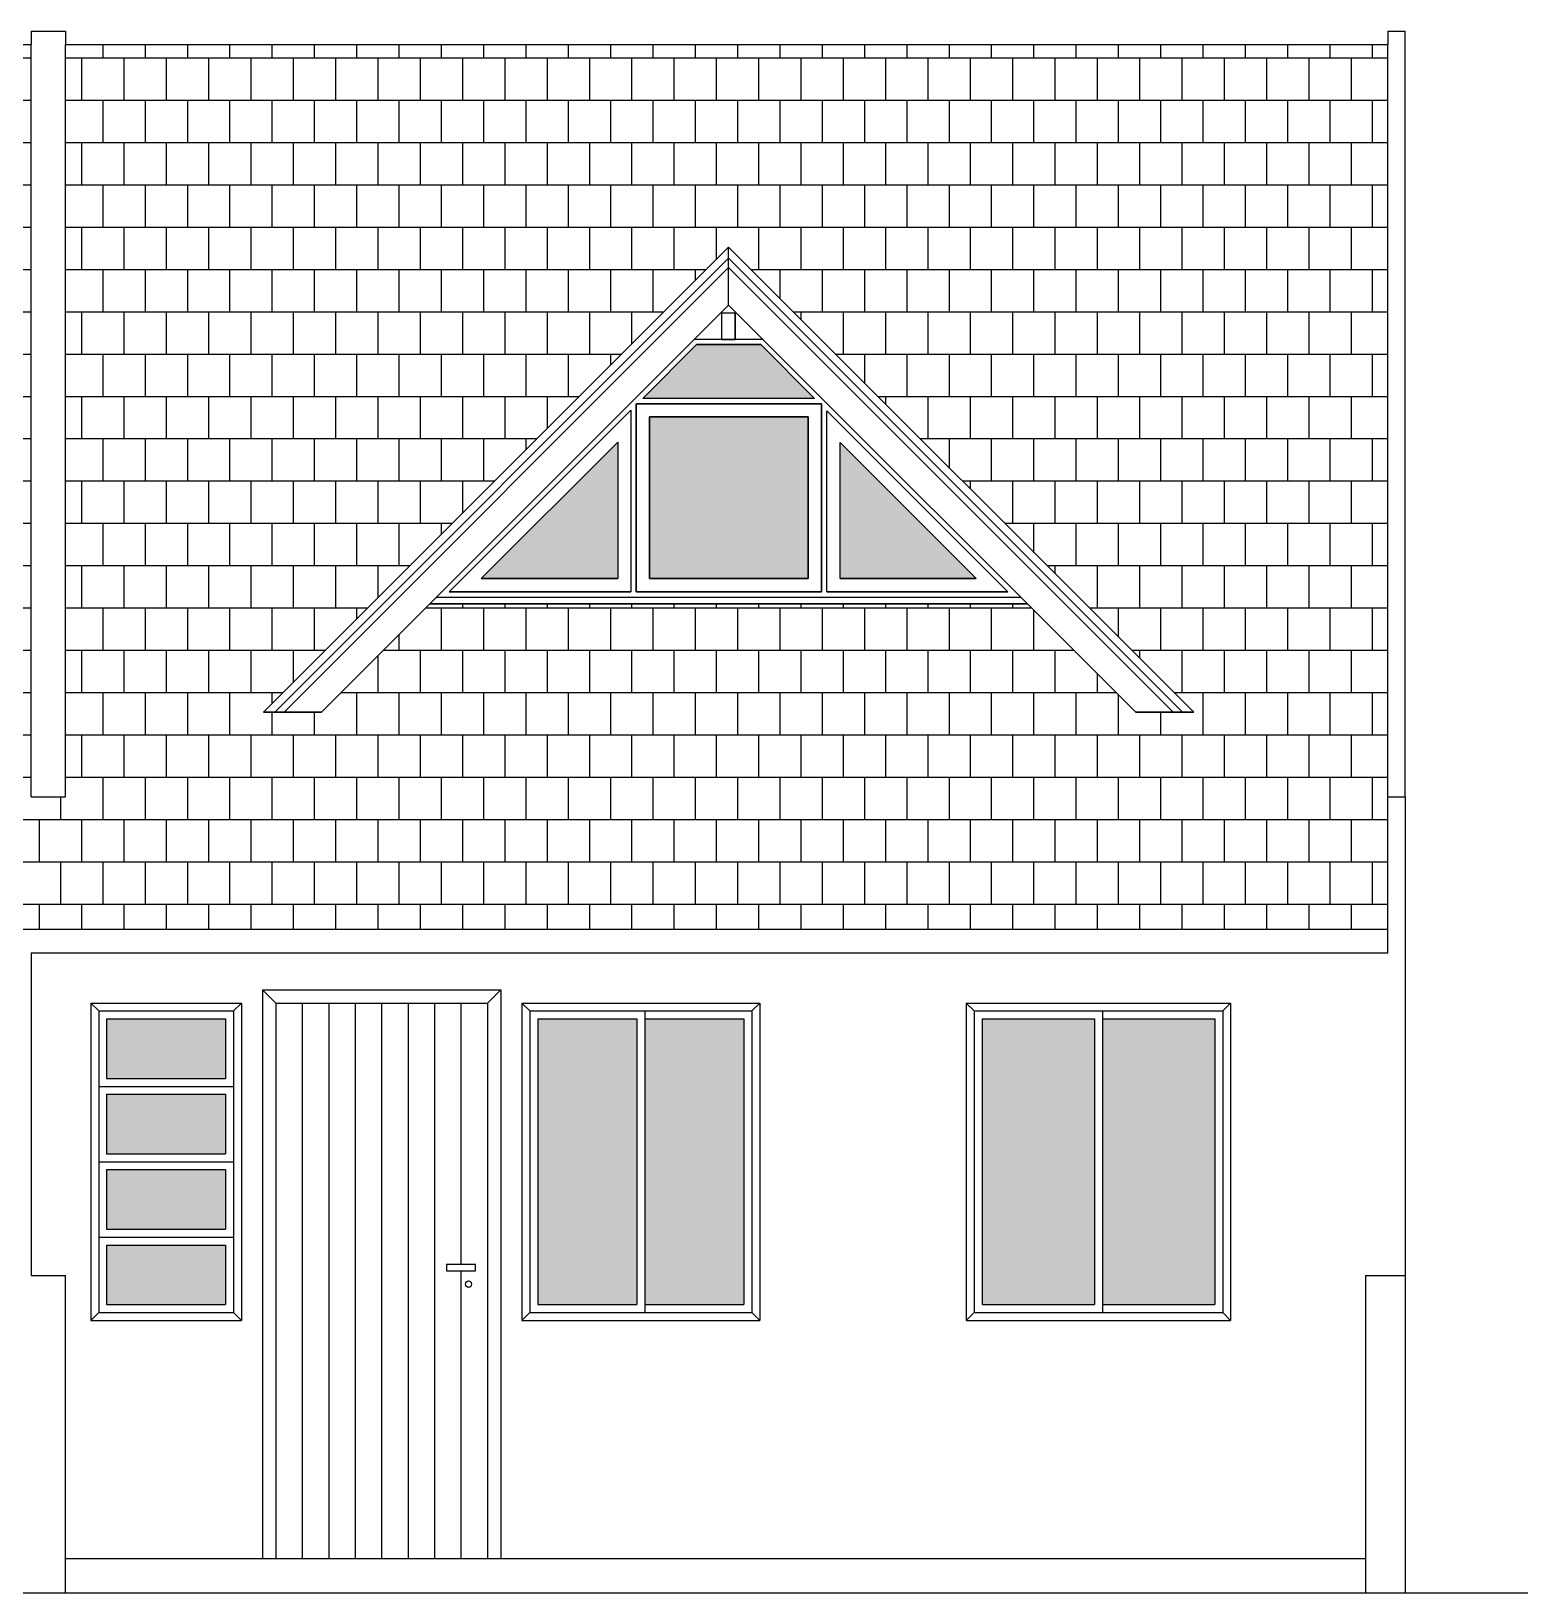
# Model space of a CAD drawing. Extents: x -79 to 141, y 7 to 81.
# Drawn here: x -2.43 to 3.23, y 42.22 to 48.12 of the extents above; entities that cross this region are included whole.
import ezdxf

# ---------------------------------------------------------------- set-up
doc = ezdxf.new("R2010")
doc.units = 0
doc.header["$LTSCALE"] = 10
doc.header["$MEASUREMENT"] = 0
doc.layers.get('0').update_dxf_attribs({"linetype": 'CONTINUOUS'})
for name, color, linetype in [('CONCRETO', 5, 'CONTINUOUS'), ('COTAS', 244, 'CONTINUOUS'), ('JANELA', 5, 'CONTINUOUS'), ('MADEIRAMENTODETELHADO', 244, 'CONTINUOUS'), ('PAREDE', 7, 'CONTINUOUS'), ('PAREDECORTE', 3, 'CONTINUOUS'), ('PAREDES', 7, 'CONTINUOUS'), ('TELHADO', 30, 'CONTINUOUS'), ('TERRENOEMCORTE', 244, 'CONTINUOUS')]:
    doc.layers.add(name, color=color, linetype=linetype)

# ---------------------------------------------------------------- blocks, each defined once
blk = doc.blocks.new('*X105')
at = {"color": 0, "linetype": 'Continuous', "ltscale": 0.05}
for p, q in [((-19.68, 47.68), (-19.68, 47.7307)), ((-19.52, 47.68), (-19.52, 47.7307)), ((-19.36, 47.68), (-19.36, 47.7307)), ((-19.2, 47.68), (-19.2, 47.7307)), ((-19.04, 47.68), (-19.04, 47.7307)), ((-18.88, 47.68), (-18.88, 47.7307)), ((-18.72, 47.68), (-18.72, 47.7307)), ((-18.56, 47.68), (-18.56, 47.7307)), ((-18.4, 47.68), (-18.4, 47.7307)), ((-18.24, 47.68), (-18.24, 47.7307)), ((-18.08, 47.68), (-18.08, 47.7307)), ((-17.92, 47.68), (-17.92, 47.7307)), ((-17.76, 47.68), (-17.76, 47.7307)), ((-17.6, 47.68), (-17.6, 47.7307)), ((-17.44, 47.68), (-17.44, 47.7307)), ((-17.28, 47.68), (-17.28, 47.7307)), ((-17.12, 47.68), (-17.12, 47.7307)), ((-16.96, 47.68), (-16.96, 47.7307)), ((-19.8235, 47.68), (-16.9015, 47.68)), ((-19.76, 47.52), (-19.76, 47.68)), ((-19.6, 47.52), (-19.6, 47.68)), ((-19.44, 47.52), (-19.44, 47.68)), ((-19.28, 47.52), (-19.28, 47.68)), ((-19.12, 47.52), (-19.12, 47.68)), ((-18.96, 47.52), (-18.96, 47.68)), ((-18.8, 47.52), (-18.8, 47.68)), ((-18.64, 47.52), (-18.64, 47.68)), ((-18.48, 47.52), (-18.48, 47.68)), ((-18.32, 47.52), (-18.32, 47.68)), ((-18.16, 47.52), (-18.16, 47.68)), ((-18, 47.52), (-18, 47.68)), ((-17.84, 47.52), (-17.84, 47.68)), ((-17.68, 47.52), (-17.68, 47.68)), ((-17.52, 47.52), (-17.52, 47.68)), ((-17.36, 47.52), (-17.36, 47.68)), ((-17.2, 47.52), (-17.2, 47.68)), ((-17.04, 47.52), (-17.04, 47.68)), ((-19.8145, 47.52), (-16.9015, 47.52)), ((-19.68, 47.36), (-19.68, 47.52)), ((-19.52, 47.36), (-19.52, 47.52)), ((-19.36, 47.36), (-19.36, 47.52)), ((-19.2, 47.36), (-19.2, 47.52)), ((-19.04, 47.36), (-19.04, 47.52)), ((-18.88, 47.36), (-18.88, 47.52)), ((-18.72, 47.36), (-18.72, 47.52)), ((-18.56, 47.36), (-18.56, 47.52)), ((-18.4, 47.36), (-18.4, 47.52)), ((-18.24, 47.36), (-18.24, 47.52)), ((-18.08, 47.36), (-18.08, 47.52)), ((-17.92, 47.36), (-17.92, 47.52)), ((-17.76, 47.36), (-17.76, 47.52)), ((-17.6, 47.36), (-17.6, 47.52)), ((-17.44, 47.36), (-17.44, 47.52)), ((-17.28, 47.36), (-17.28, 47.52)), ((-17.12, 47.36), (-17.12, 47.52)), ((-16.96, 47.36), (-16.96, 47.52)), ((-19.8056, 47.36), (-16.9015, 47.36)), ((-19.76, 47.2), (-19.76, 47.36)), ((-19.6, 47.2), (-19.6, 47.36)), ((-19.44, 47.2), (-19.44, 47.36)), ((-19.28, 47.2), (-19.28, 47.36)), ((-19.12, 47.2), (-19.12, 47.36)), ((-18.96, 47.2), (-18.96, 47.36)), ((-18.8, 47.2), (-18.8, 47.36)), ((-18.64, 47.2), (-18.64, 47.36)), ((-18.48, 47.2), (-18.48, 47.36)), ((-18.32, 47.2), (-18.32, 47.36)), ((-18.16, 47.2), (-18.16, 47.36)), ((-18, 47.2), (-18, 47.36)), ((-17.84, 47.2), (-17.84, 47.36)), ((-17.68, 47.2), (-17.68, 47.36)), ((-17.52, 47.2), (-17.52, 47.36)), ((-17.36, 47.2), (-17.36, 47.36)), ((-17.2, 47.2), (-17.2, 47.36)), ((-17.04, 47.2), (-17.04, 47.36)), ((-19.7967, 47.2), (-16.9015, 47.2)), ((-19.68, 47.04), (-19.68, 47.2)), ((-19.52, 47.04), (-19.52, 47.2)), ((-19.36, 47.04), (-19.36, 47.2)), ((-19.2, 47.04), (-19.2, 47.2)), ((-19.04, 47.04), (-19.04, 47.2)), ((-18.88, 47.04), (-18.88, 47.2)), ((-18.72, 47.04), (-18.72, 47.2)), ((-18.56, 47.04), (-18.56, 47.2)), ((-18.4, 47.04), (-18.4, 47.2)), ((-18.24, 47.04), (-18.24, 47.2)), ((-18.08, 47.04), (-18.08, 47.2)), ((-17.92, 47.04), (-17.92, 47.2)), ((-17.76, 47.04), (-17.76, 47.2)), ((-17.6, 47.04), (-17.6, 47.2)), ((-17.44, 47.04), (-17.44, 47.2)), ((-17.28, 47.04), (-17.28, 47.2)), ((-17.12, 47.04), (-17.12, 47.2)), ((-16.96, 47.04), (-16.96, 47.2)), ((-19.7878, 47.04), (-16.9015, 47.04)), ((-19.76, 46.88), (-19.76, 47.04)), ((-19.6, 46.88), (-19.6, 47.04)), ((-19.44, 46.919), (-19.44, 47.04)), ((-19.28, 46.88), (-19.28, 47.04)), ((-19.12, 46.88), (-19.12, 47.04)), ((-18.96, 46.88), (-18.96, 47.04)), ((-18.8, 46.88), (-18.8, 47.04)), ((-18.64, 46.88), (-18.64, 47.04)), ((-18.48, 46.88), (-18.48, 47.04)), ((-18.32, 46.88), (-18.32, 47.04)), ((-18.16, 46.88), (-18.16, 47.04)), ((-18, 46.88), (-18, 47.04)), ((-17.84, 46.88), (-17.84, 47.04)), ((-17.68, 46.88), (-17.68, 47.04)), ((-17.52, 46.88), (-17.52, 47.04)), ((-17.36, 46.88), (-17.36, 47.04)), ((-17.2, 46.88), (-17.2, 47.04)), ((-17.04, 46.88), (-17.04, 47.04)), ((-19.7789, 46.88), (-19.479, 46.88)), ((-19.68, 46.72), (-19.68, 46.88)), ((-19.52, 46.839), (-19.52, 46.88)), ((-19.3102, 46.88), (-16.9015, 46.88)), ((-19.2, 46.7698), (-19.2, 46.88)), ((-19.04, 46.72), (-19.04, 46.88)), ((-18.88, 46.72), (-18.88, 46.88)), ((-18.72, 46.72), (-18.72, 46.88)), ((-18.56, 46.72), (-18.56, 46.88)), ((-18.4, 46.72), (-18.4, 46.88)), ((-18.24, 46.72), (-18.24, 46.88)), ((-18.08, 46.72), (-18.08, 46.88)), ((-17.92, 46.72), (-17.92, 46.88)), ((-17.76, 46.72), (-17.76, 46.88)), ((-17.6, 46.72), (-17.6, 46.88)), ((-17.44, 46.72), (-17.44, 46.88)), ((-17.28, 46.72), (-17.28, 46.88)), ((-17.12, 46.72), (-17.12, 46.88)), ((-16.96, 46.72), (-16.96, 46.88)), ((-19.77, 46.72), (-19.639, 46.72)), ((-19.76, 46.599), (-19.76, 46.72)), ((-19.1502, 46.72), (-16.9015, 46.72)), ((-19.12, 46.6898), (-19.12, 46.72)), ((-18.96, 46.56), (-18.96, 46.72)), ((-18.8, 46.56), (-18.8, 46.72)), ((-18.64, 46.56), (-18.64, 46.72)), ((-18.48, 46.56), (-18.48, 46.72)), ((-18.32, 46.56), (-18.32, 46.72)), ((-18.16, 46.56), (-18.16, 46.72)), ((-18, 46.56), (-18, 46.72)), ((-17.84, 46.56), (-17.84, 46.72)), ((-17.68, 46.56), (-17.68, 46.72)), ((-17.52, 46.56), (-17.52, 46.72)), ((-17.36, 46.56), (-17.36, 46.72)), ((-17.2, 46.56), (-17.2, 46.72)), ((-17.04, 46.56), (-17.04, 46.72)), ((-18.9902, 46.56), (-16.9015, 46.56)), ((-18.88, 46.4498), (-18.88, 46.56)), ((-18.72, 46.4), (-18.72, 46.56)), ((-18.56, 46.4), (-18.56, 46.56)), ((-18.4, 46.4), (-18.4, 46.56)), ((-18.24, 46.4), (-18.24, 46.56)), ((-18.08, 46.4), (-18.08, 46.56)), ((-17.92, 46.4), (-17.92, 46.56)), ((-17.76, 46.4), (-17.76, 46.56)), ((-17.6, 46.4), (-17.6, 46.56)), ((-17.44, 46.4), (-17.44, 46.56)), ((-17.28, 46.4), (-17.28, 46.56)), ((-17.12, 46.4), (-17.12, 46.56)), ((-16.96, 46.4), (-16.96, 46.56)), ((-18.8302, 46.4), (-16.9015, 46.4)), ((-18.8, 46.3698), (-18.8, 46.4)), ((-18.64, 46.24), (-18.64, 46.4)), ((-18.48, 46.24), (-18.48, 46.4)), ((-18.32, 46.24), (-18.32, 46.4)), ((-18.16, 46.24), (-18.16, 46.4)), ((-18, 46.24), (-18, 46.4)), ((-17.84, 46.24), (-17.84, 46.4)), ((-17.68, 46.24), (-17.68, 46.4)), ((-17.52, 46.24), (-17.52, 46.4)), ((-17.36, 46.24), (-17.36, 46.4)), ((-17.2, 46.24), (-17.2, 46.4)), ((-17.04, 46.24), (-17.04, 46.4)), ((-18.6702, 46.24), (-16.9015, 46.24)), ((-18.56, 46.1298), (-18.56, 46.24)), ((-18.4, 46.08), (-18.4, 46.24)), ((-18.24, 46.08), (-18.24, 46.24)), ((-18.08, 46.08), (-18.08, 46.24)), ((-17.92, 46.08), (-17.92, 46.24)), ((-17.76, 46.08), (-17.76, 46.24)), ((-17.6, 46.08), (-17.6, 46.24)), ((-17.44, 46.08), (-17.44, 46.24)), ((-17.28, 46.08), (-17.28, 46.24)), ((-17.12, 46.08), (-17.12, 46.24)), ((-16.96, 46.08), (-16.96, 46.24)), ((-18.5102, 46.08), (-16.9015, 46.08)), ((-18.48, 46.0498), (-18.48, 46.08)), ((-18.32, 45.92), (-18.32, 46.08)), ((-18.16, 45.92), (-18.16, 46.08)), ((-18, 45.92), (-18, 46.08)), ((-17.84, 45.92), (-17.84, 46.08)), ((-17.68, 45.92), (-17.68, 46.08)), ((-17.52, 45.92), (-17.52, 46.08)), ((-17.36, 45.92), (-17.36, 46.08)), ((-17.2, 45.92), (-17.2, 46.08)), ((-17.04, 45.92), (-17.04, 46.08)), ((-18.3502, 45.92), (-16.9015, 45.92)), ((-18.24, 45.8098), (-18.24, 45.92)), ((-18.08, 45.76), (-18.08, 45.92)), ((-17.92, 45.76), (-17.92, 45.92)), ((-17.76, 45.76), (-17.76, 45.92)), ((-17.6, 45.76), (-17.6, 45.92)), ((-17.44, 45.76), (-17.44, 45.92)), ((-17.28, 45.76), (-17.28, 45.92)), ((-17.12, 45.76), (-17.12, 45.92)), ((-16.96, 45.76), (-16.96, 45.92)), ((-18.1902, 45.76), (-16.9015, 45.76)), ((-18.16, 45.7298), (-18.16, 45.76)), ((-18, 45.6), (-18, 45.76)), ((-17.84, 45.6), (-17.84, 45.76)), ((-17.68, 45.6), (-17.68, 45.76)), ((-17.52, 45.6), (-17.52, 45.76)), ((-17.36, 45.6), (-17.36, 45.76)), ((-17.2, 45.6), (-17.2, 45.76)), ((-17.04, 45.6), (-17.04, 45.76)), ((-19.7077, 45.6), (-18.2494, 45.6)), ((-19.68, 45.44), (-19.68, 45.6)), ((-19.6, 45.6), (-19.6, 45.6157)), ((-19.52, 45.44), (-19.52, 45.6)), ((-19.44, 45.6), (-19.44, 45.6157)), ((-19.36, 45.44), (-19.36, 45.6)), ((-19.28, 45.6), (-19.28, 45.6157)), ((-19.2, 45.44), (-19.2, 45.6)), ((-19.12, 45.6), (-19.12, 45.6157)), ((-19.04, 45.44), (-19.04, 45.6)), ((-18.96, 45.6), (-18.96, 45.6157)), ((-18.88, 45.44), (-18.88, 45.6)), ((-18.8, 45.6), (-18.8, 45.6157)), ((-18.72, 45.44), (-18.72, 45.6)), ((-18.64, 45.6), (-18.64, 45.6157)), ((-18.56, 45.44), (-18.56, 45.6)), ((-18.48, 45.6), (-18.48, 45.6157)), ((-18.4, 45.44), (-18.4, 45.6)), ((-18.32, 45.6), (-18.32, 45.6157)), ((-18.24, 45.44), (-18.24, 45.5906)), ((-18.0302, 45.6), (-16.9015, 45.6)), ((-17.92, 45.4898), (-17.92, 45.6)), ((-17.76, 45.44), (-17.76, 45.6)), ((-17.6, 45.44), (-17.6, 45.6)), ((-17.44, 45.44), (-17.44, 45.6)), ((-17.28, 45.44), (-17.28, 45.6)), ((-17.12, 45.44), (-17.12, 45.6)), ((-16.96, 45.44), (-16.96, 45.6)), ((-19.6988, 45.44), (-18.0894, 45.44)), ((-19.6, 45.28), (-19.6, 45.44)), ((-19.44, 45.28), (-19.44, 45.44)), ((-19.28, 45.28), (-19.28, 45.44)), ((-19.12, 45.28), (-19.12, 45.44)), ((-18.96, 45.28), (-18.96, 45.44)), ((-18.8, 45.28), (-18.8, 45.44)), ((-18.64, 45.28), (-18.64, 45.44)), ((-18.48, 45.28), (-18.48, 45.44)), ((-18.32, 45.28), (-18.32, 45.44)), ((-18.16, 45.28), (-18.16, 45.44)), ((-17.8702, 45.44), (-16.9015, 45.44)), ((-17.84, 45.4098), (-17.84, 45.44)), ((-17.68, 45.28), (-17.68, 45.44)), ((-17.52, 45.28), (-17.52, 45.44)), ((-17.36, 45.28), (-17.36, 45.44)), ((-17.2, 45.28), (-17.2, 45.44)), ((-17.04, 45.28), (-17.04, 45.44)), ((-18, 45.28), (-18, 45.3506)), ((-19.6899, 45.28), (-17.9294, 45.28)), ((-19.68, 45.12), (-19.68, 45.28)), ((-19.52, 45.12), (-19.52, 45.28)), ((-19.36, 45.12), (-19.36, 45.28)), ((-19.2, 45.12), (-19.2, 45.28)), ((-19.04, 45.12), (-19.04, 45.28)), ((-18.88, 45.12), (-18.88, 45.28)), ((-18.72, 45.12), (-18.72, 45.28)), ((-18.56, 45.12), (-18.56, 45.28)), ((-18.4, 45.12), (-18.4, 45.28)), ((-18.24, 45.12), (-18.24, 45.28)), ((-18.08, 45.12), (-18.08, 45.28)), ((-17.92, 45.12), (-17.92, 45.2706)), ((-17.7102, 45.28), (-16.9015, 45.28)), ((-17.6, 45.12), (-17.6, 45.28)), ((-17.44, 45.12), (-17.44, 45.28)), ((-17.28, 45.12), (-17.28, 45.28)), ((-17.12, 45.12), (-17.12, 45.28)), ((-16.96, 45.12), (-16.96, 45.28)), ((-17.76, 45.12), (-17.76, 45.2057)), ((-19.681, 45.12), (-16.9015, 45.12)), ((-19.6, 44.96), (-19.6, 45.12)), ((-19.44, 44.96), (-19.44, 45.12)), ((-19.28, 44.96), (-19.28, 45.12)), ((-19.12, 44.96), (-19.12, 45.12)), ((-18.96, 44.96), (-18.96, 45.12)), ((-18.8, 44.96), (-18.8, 45.12)), ((-18.64, 44.96), (-18.64, 45.12)), ((-18.48, 44.96), (-18.48, 45.12)), ((-18.32, 44.96), (-18.32, 45.12)), ((-18.16, 44.96), (-18.16, 45.12)), ((-18, 44.96), (-18, 45.12)), ((-17.84, 44.96), (-17.84, 45.12)), ((-17.68, 44.96), (-17.68, 45.12)), ((-17.52, 44.96), (-17.52, 45.12)), ((-17.36, 44.96), (-17.36, 45.12)), ((-17.2, 44.96), (-17.2, 45.12)), ((-17.04, 44.96), (-17.04, 45.12)), ((-19.6721, 44.96), (-16.9015, 44.96)), ((-19.52, 44.8), (-19.52, 44.96)), ((-19.36, 44.8), (-19.36, 44.96)), ((-19.2, 44.8), (-19.2, 44.96)), ((-19.04, 44.8), (-19.04, 44.96)), ((-18.88, 44.8), (-18.88, 44.96)), ((-18.72, 44.8), (-18.72, 44.96)), ((-18.56, 44.8), (-18.56, 44.96)), ((-18.4, 44.8), (-18.4, 44.96)), ((-18.24, 44.8), (-18.24, 44.96)), ((-18.08, 44.8), (-18.08, 44.96)), ((-17.92, 44.8), (-17.92, 44.96)), ((-17.76, 44.8), (-17.76, 44.96)), ((-17.6, 44.8), (-17.6, 44.96)), ((-17.44, 44.8), (-17.44, 44.96)), ((-17.28, 44.8), (-17.28, 44.96)), ((-17.12, 44.8), (-17.12, 44.96)), ((-16.96, 44.8), (-16.96, 44.96)), ((-19.6632, 44.8), (-16.9015, 44.8)), ((-19.6, 44.64), (-19.6, 44.8)), ((-19.44, 44.64), (-19.44, 44.8)), ((-19.28, 44.64), (-19.28, 44.8)), ((-19.12, 44.64), (-19.12, 44.8)), ((-18.96, 44.64), (-18.96, 44.8)), ((-18.8, 44.64), (-18.8, 44.8)), ((-18.64, 44.64), (-18.64, 44.8)), ((-18.48, 44.64), (-18.48, 44.8)), ((-18.32, 44.64), (-18.32, 44.8)), ((-18.16, 44.64), (-18.16, 44.8)), ((-18, 44.64), (-18, 44.8)), ((-17.84, 44.64), (-17.84, 44.8)), ((-17.68, 44.64), (-17.68, 44.8)), ((-17.52, 44.64), (-17.52, 44.8)), ((-17.36, 44.64), (-17.36, 44.8)), ((-17.2, 44.64), (-17.2, 44.8)), ((-17.04, 44.64), (-17.04, 44.8)), ((-19.6543, 44.64), (-16.9015, 44.64)), ((-19.52, 44.48), (-19.52, 44.64)), ((-19.36, 44.48), (-19.36, 44.64)), ((-19.2, 44.48), (-19.2, 44.64)), ((-19.04, 44.48), (-19.04, 44.64)), ((-18.88, 44.48), (-18.88, 44.64)), ((-18.72, 44.48), (-18.72, 44.64)), ((-18.56, 44.48), (-18.56, 44.64)), ((-18.4, 44.48), (-18.4, 44.64)), ((-18.24, 44.48), (-18.24, 44.64)), ((-18.08, 44.48), (-18.08, 44.64)), ((-17.92, 44.48), (-17.92, 44.64)), ((-17.76, 44.48), (-17.76, 44.64)), ((-17.6, 44.48), (-17.6, 44.64)), ((-17.44, 44.48), (-17.44, 44.64)), ((-17.28, 44.48), (-17.28, 44.64)), ((-17.12, 44.48), (-17.12, 44.64)), ((-16.96, 44.48), (-16.96, 44.64)), ((-19.6454, 44.48), (-16.9015, 44.48)), ((-19.6, 44.3857), (-19.6, 44.48)), ((-19.44, 44.3857), (-19.44, 44.48)), ((-19.28, 44.3857), (-19.28, 44.48)), ((-19.12, 44.3857), (-19.12, 44.48)), ((-18.96, 44.3857), (-18.96, 44.48)), ((-18.8, 44.3857), (-18.8, 44.48)), ((-18.64, 44.3857), (-18.64, 44.48)), ((-18.48, 44.3857), (-18.48, 44.48)), ((-18.32, 44.3857), (-18.32, 44.48)), ((-18.16, 44.3857), (-18.16, 44.48)), ((-18, 44.3857), (-18, 44.48)), ((-17.84, 44.3857), (-17.84, 44.48)), ((-17.68, 44.3857), (-17.68, 44.48)), ((-17.52, 44.3857), (-17.52, 44.48)), ((-17.36, 44.3857), (-17.36, 44.48)), ((-17.2, 44.3857), (-17.2, 44.48)), ((-17.04, 44.3857), (-17.04, 44.48))]:
    blk.add_line(p, q, dxfattribs=at)
blk = doc.blocks.new('*X106')
at = {"color": 0, "linetype": 'Continuous', "ltscale": 0.05}
for p, q in [((-22.56, 47.68), (-22.56, 47.7307)), ((-22.4, 47.68), (-22.4, 47.7307)), ((-22.24, 47.68), (-22.24, 47.7307)), ((-22.08, 47.68), (-22.08, 47.7307)), ((-21.76, 47.68), (-21.76, 47.7307)), ((-21.6, 47.68), (-21.6, 47.7307)), ((-21.44, 47.68), (-21.44, 47.7307)), ((-21.28, 47.68), (-21.28, 47.7307)), ((-21.12, 47.68), (-21.12, 47.7307)), ((-20.96, 47.68), (-20.96, 47.7307)), ((-20.8, 47.68), (-20.8, 47.7307)), ((-20.64, 47.68), (-20.64, 47.7307)), ((-20.48, 47.68), (-20.48, 47.7307)), ((-20.32, 47.68), (-20.32, 47.7307)), ((-20.16, 47.68), (-20.16, 47.7307)), ((-20, 47.68), (-20, 47.7307)), ((-19.84, 47.68), (-19.84, 47.7307)), ((-22.5673, 47.68), (-22.0315, 47.68)), ((-22.48, 47.52), (-22.48, 47.68)), ((-22.32, 47.52), (-22.32, 47.68)), ((-22.16, 47.52), (-22.16, 47.68)), ((-21.9015, 47.68), (-19.8235, 47.68)), ((-21.84, 47.52), (-21.84, 47.68)), ((-21.68, 47.52), (-21.68, 47.68)), ((-21.52, 47.52), (-21.52, 47.68)), ((-21.36, 47.52), (-21.36, 47.68)), ((-21.2, 47.52), (-21.2, 47.68)), ((-21.04, 47.52), (-21.04, 47.68)), ((-20.88, 47.52), (-20.88, 47.68)), ((-20.72, 47.52), (-20.72, 47.68)), ((-20.56, 47.52), (-20.56, 47.68)), ((-20.4, 47.52), (-20.4, 47.68)), ((-20.24, 47.52), (-20.24, 47.68)), ((-20.08, 47.52), (-20.08, 47.68)), ((-19.92, 47.52), (-19.92, 47.68)), ((-22.5525, 47.52), (-22.0315, 47.52)), ((-22.4, 47.36), (-22.4, 47.52)), ((-22.24, 47.36), (-22.24, 47.52)), ((-22.08, 47.36), (-22.08, 47.52)), ((-21.9015, 47.52), (-19.8145, 47.52)), ((-21.76, 47.36), (-21.76, 47.52)), ((-21.6, 47.36), (-21.6, 47.52)), ((-21.44, 47.36), (-21.44, 47.52)), ((-21.28, 47.36), (-21.28, 47.52)), ((-21.12, 47.36), (-21.12, 47.52)), ((-20.96, 47.36), (-20.96, 47.52)), ((-20.8, 47.36), (-20.8, 47.52)), ((-20.64, 47.36), (-20.64, 47.52)), ((-20.48, 47.36), (-20.48, 47.52)), ((-20.32, 47.36), (-20.32, 47.52)), ((-20.16, 47.36), (-20.16, 47.52)), ((-20, 47.36), (-20, 47.52)), ((-19.84, 47.36), (-19.84, 47.52)), ((-22.5378, 47.36), (-22.0315, 47.36)), ((-22.48, 47.2), (-22.48, 47.36)), ((-22.32, 47.2), (-22.32, 47.36)), ((-22.16, 47.2), (-22.16, 47.36)), ((-21.9015, 47.36), (-19.8056, 47.36)), ((-21.84, 47.2), (-21.84, 47.36)), ((-21.68, 47.2), (-21.68, 47.36)), ((-21.52, 47.2), (-21.52, 47.36)), ((-21.36, 47.2), (-21.36, 47.36)), ((-21.2, 47.2), (-21.2, 47.36)), ((-21.04, 47.2), (-21.04, 47.36)), ((-20.88, 47.2), (-20.88, 47.36)), ((-20.72, 47.2), (-20.72, 47.36)), ((-20.56, 47.2), (-20.56, 47.36)), ((-20.4, 47.2), (-20.4, 47.36)), ((-20.24, 47.2), (-20.24, 47.36)), ((-20.08, 47.2), (-20.08, 47.36)), ((-19.92, 47.2), (-19.92, 47.36)), ((-22.523, 47.2), (-22.0315, 47.2)), ((-22.4, 47.04), (-22.4, 47.2)), ((-22.24, 47.04), (-22.24, 47.2)), ((-22.08, 47.04), (-22.08, 47.2)), ((-21.9015, 47.2), (-19.7967, 47.2)), ((-21.76, 47.04), (-21.76, 47.2)), ((-21.6, 47.04), (-21.6, 47.2)), ((-21.44, 47.04), (-21.44, 47.2)), ((-21.28, 47.04), (-21.28, 47.2)), ((-21.12, 47.04), (-21.12, 47.2)), ((-20.96, 47.04), (-20.96, 47.2)), ((-20.8, 47.04), (-20.8, 47.2)), ((-20.64, 47.04), (-20.64, 47.2)), ((-20.48, 47.04), (-20.48, 47.2)), ((-20.32, 47.04), (-20.32, 47.2)), ((-20.16, 47.04), (-20.16, 47.2)), ((-20, 47.04), (-20, 47.2)), ((-19.84, 47.04), (-19.84, 47.2)), ((-22.5082, 47.04), (-22.0315, 47.04)), ((-22.48, 46.88), (-22.48, 47.04)), ((-22.32, 46.88), (-22.32, 47.04)), ((-22.16, 46.88), (-22.16, 47.04)), ((-21.9015, 47.04), (-19.7878, 47.04)), ((-21.84, 46.88), (-21.84, 47.04)), ((-21.68, 46.88), (-21.68, 47.04)), ((-21.52, 46.88), (-21.52, 47.04)), ((-21.36, 46.88), (-21.36, 47.04)), ((-21.2, 46.88), (-21.2, 47.04)), ((-21.04, 46.88), (-21.04, 47.04)), ((-20.88, 46.88), (-20.88, 47.04)), ((-20.72, 46.88), (-20.72, 47.04)), ((-20.56, 46.88), (-20.56, 47.04)), ((-20.4, 46.88), (-20.4, 47.04)), ((-20.24, 46.88), (-20.24, 47.04)), ((-20.08, 46.88), (-20.08, 47.04)), ((-19.92, 46.88), (-19.92, 47.04)), ((-22.4934, 46.88), (-22.0315, 46.88)), ((-22.4, 46.72), (-22.4, 46.88)), ((-22.24, 46.72), (-22.24, 46.88)), ((-22.08, 46.72), (-22.08, 46.88)), ((-21.9015, 46.88), (-19.7789, 46.88)), ((-21.76, 46.72), (-21.76, 46.88)), ((-21.6, 46.72), (-21.6, 46.88)), ((-21.44, 46.72), (-21.44, 46.88)), ((-21.28, 46.72), (-21.28, 46.88)), ((-21.12, 46.72), (-21.12, 46.88)), ((-20.96, 46.72), (-20.96, 46.88)), ((-20.8, 46.72), (-20.8, 46.88)), ((-20.64, 46.72), (-20.64, 46.88)), ((-20.48, 46.72), (-20.48, 46.88)), ((-20.32, 46.72), (-20.32, 46.88)), ((-20.16, 46.72), (-20.16, 46.88)), ((-20, 46.72), (-20, 46.88)), ((-19.84, 46.72), (-19.84, 46.88)), ((-22.4786, 46.72), (-22.0315, 46.72)), ((-22.32, 46.56), (-22.32, 46.72)), ((-22.16, 46.56), (-22.16, 46.72)), ((-21.9015, 46.72), (-19.77, 46.72)), ((-21.84, 46.56), (-21.84, 46.72)), ((-21.68, 46.56), (-21.68, 46.72)), ((-21.52, 46.56), (-21.52, 46.72)), ((-21.36, 46.56), (-21.36, 46.72)), ((-21.2, 46.56), (-21.2, 46.72)), ((-21.04, 46.56), (-21.04, 46.72)), ((-20.88, 46.56), (-20.88, 46.72)), ((-20.72, 46.56), (-20.72, 46.72)), ((-20.56, 46.56), (-20.56, 46.72)), ((-20.4, 46.56), (-20.4, 46.72)), ((-20.24, 46.56), (-20.24, 46.72)), ((-20.08, 46.56), (-20.08, 46.72)), ((-19.92, 46.56), (-19.92, 46.72)), ((-22.4638, 46.56), (-22.0315, 46.56)), ((-22.4, 46.4), (-22.4, 46.56)), ((-22.24, 46.4), (-22.24, 46.56)), ((-22.08, 46.4), (-22.08, 46.56)), ((-21.9015, 46.56), (-19.799, 46.56)), ((-21.76, 46.4), (-21.76, 46.56)), ((-21.6, 46.4), (-21.6, 46.56)), ((-21.44, 46.4), (-21.44, 46.56)), ((-21.28, 46.4), (-21.28, 46.56)), ((-21.12, 46.4), (-21.12, 46.56)), ((-20.96, 46.4), (-20.96, 46.56)), ((-20.8, 46.4), (-20.8, 46.56)), ((-20.64, 46.4), (-20.64, 46.56)), ((-20.48, 46.4), (-20.48, 46.56)), ((-20.32, 46.4), (-20.32, 46.56)), ((-20.16, 46.4), (-20.16, 46.56)), ((-20, 46.4), (-20, 46.56)), ((-19.84, 46.519), (-19.84, 46.56)), ((-22.449, 46.4), (-22.0315, 46.4)), ((-22.32, 46.24), (-22.32, 46.4)), ((-22.16, 46.24), (-22.16, 46.4)), ((-21.9015, 46.4), (-19.959, 46.4)), ((-21.84, 46.24), (-21.84, 46.4)), ((-21.68, 46.24), (-21.68, 46.4)), ((-21.52, 46.24), (-21.52, 46.4)), ((-21.36, 46.24), (-21.36, 46.4)), ((-21.2, 46.24), (-21.2, 46.4)), ((-21.04, 46.24), (-21.04, 46.4)), ((-20.88, 46.24), (-20.88, 46.4)), ((-20.72, 46.24), (-20.72, 46.4)), ((-20.56, 46.24), (-20.56, 46.4)), ((-20.4, 46.24), (-20.4, 46.4)), ((-20.24, 46.24), (-20.24, 46.4)), ((-20.08, 46.279), (-20.08, 46.4)), ((-22.4342, 46.24), (-22.0315, 46.24)), ((-22.4, 46.08), (-22.4, 46.24)), ((-22.24, 46.08), (-22.24, 46.24)), ((-22.08, 46.08), (-22.08, 46.24)), ((-21.9015, 46.24), (-20.119, 46.24)), ((-21.76, 46.08), (-21.76, 46.24)), ((-21.6, 46.08), (-21.6, 46.24)), ((-21.44, 46.08), (-21.44, 46.24)), ((-21.28, 46.08), (-21.28, 46.24)), ((-21.12, 46.08), (-21.12, 46.24)), ((-20.96, 46.08), (-20.96, 46.24)), ((-20.8, 46.08), (-20.8, 46.24)), ((-20.64, 46.08), (-20.64, 46.24)), ((-20.48, 46.08), (-20.48, 46.24)), ((-20.32, 46.08), (-20.32, 46.24)), ((-20.16, 46.199), (-20.16, 46.24)), ((-22.4194, 46.08), (-22.0315, 46.08)), ((-22.32, 46.0689), (-22.32, 46.08)), ((-22.16, 46.0653), (-22.16, 46.08)), ((-21.9015, 46.08), (-20.279, 46.08)), ((-21.84, 46.0579), (-21.84, 46.08)), ((-21.68, 46.0542), (-21.68, 46.08)), ((-21.52, 46.0505), (-21.52, 46.08)), ((-21.36, 46.0468), (-21.36, 46.08)), ((-21.2, 46.0431), (-21.2, 46.08)), ((-21.04, 46.0394), (-21.04, 46.08)), ((-20.88, 46.0358), (-20.88, 46.08)), ((-20.72, 46.0321), (-20.72, 46.08)), ((-20.56, 46.0284), (-20.56, 46.08)), ((-20.4, 46.0247), (-20.4, 46.08))]:
    blk.add_line(p, q, dxfattribs=at)
blk = doc.blocks.new('*X107')
at = {"color": 0, "linetype": 'Continuous', "ltscale": 0.05}
for p, q in [((-22.32, 45.92), (-22.32, 46.0689)), ((-22.16, 45.92), (-22.16, 46.0653)), ((-21.84, 45.92), (-21.84, 46.0579)), ((-21.68, 45.92), (-21.68, 46.0542)), ((-21.52, 45.92), (-21.52, 46.0505)), ((-21.36, 45.92), (-21.36, 46.0468)), ((-21.2, 45.92), (-21.2, 46.0431)), ((-22.4046, 45.92), (-22.0315, 45.92)), ((-22.4, 45.8699), (-22.4, 45.92)), ((-22.24, 45.76), (-22.24, 45.92)), ((-22.08, 45.76), (-22.08, 45.92)), ((-21.9015, 45.92), (-21.1965, 45.92)), ((-21.76, 45.76), (-21.76, 45.92)), ((-21.6, 45.76), (-21.6, 45.92)), ((-21.44, 45.76), (-21.44, 45.92)), ((-21.28, 45.76), (-21.28, 45.92)), ((-22.3898, 45.76), (-22.0315, 45.76)), ((-22.32, 45.6), (-22.32, 45.76)), ((-22.16, 45.6), (-22.16, 45.76)), ((-21.9015, 45.76), (-21.2239, 45.76)), ((-21.84, 45.6), (-21.84, 45.76)), ((-21.68, 45.6), (-21.68, 45.76)), ((-21.52, 45.6), (-21.52, 45.76)), ((-21.36, 45.6), (-21.36, 45.76)), ((-22.375, 45.6), (-22.0315, 45.6)), ((-22.24, 45.44), (-22.24, 45.6)), ((-22.08, 45.44), (-22.08, 45.6)), ((-21.9015, 45.6), (-21.2514, 45.6)), ((-21.76, 45.44), (-21.76, 45.6)), ((-21.6, 45.44), (-21.6, 45.6)), ((-21.44, 45.44), (-21.44, 45.6)), ((-21.28, 45.44), (-21.28, 45.6)), ((-22.3603, 45.44), (-22.0315, 45.44)), ((-22.32, 45.28), (-22.32, 45.44)), ((-22.16, 45.28), (-22.16, 45.44)), ((-21.9015, 45.44), (-21.2788, 45.44)), ((-21.84, 45.28), (-21.84, 45.44)), ((-21.68, 45.28), (-21.68, 45.44)), ((-21.52, 45.28), (-21.52, 45.44)), ((-21.36, 45.28), (-21.36, 45.44)), ((-22.3455, 45.28), (-22.0315, 45.28)), ((-22.24, 45.12), (-22.24, 45.28)), ((-22.08, 45.12), (-22.08, 45.28)), ((-21.9015, 45.28), (-21.3063, 45.28)), ((-21.76, 45.12), (-21.76, 45.28)), ((-21.6, 45.12), (-21.6, 45.28)), ((-21.44, 45.12), (-21.44, 45.28)), ((-22.3307, 45.12), (-22.0315, 45.12)), ((-22.32, 45.0046), (-22.32, 45.12)), ((-22.16, 44.96), (-22.16, 45.12)), ((-21.9015, 45.12), (-21.3337, 45.12)), ((-21.84, 44.96), (-21.84, 45.12)), ((-21.68, 44.96), (-21.68, 45.12)), ((-21.52, 44.96), (-21.52, 45.12)), ((-21.36, 44.9668), (-21.36, 45.12)), ((-22.3159, 44.96), (-22.0315, 44.96)), ((-22.24, 44.8), (-22.24, 44.96)), ((-22.08, 44.8), (-22.08, 44.96)), ((-21.9015, 44.96), (-21.3612, 44.96)), ((-21.76, 44.8), (-21.76, 44.96)), ((-21.6, 44.8), (-21.6, 44.96)), ((-21.44, 44.8), (-21.44, 44.96)), ((-21.92, 44.8), (-21.92, 44.8857)), ((-22.3011, 44.8), (-21.3886, 44.8)), ((-22.16, 44.64), (-22.16, 44.8)), ((-22, 44.64), (-22, 44.8)), ((-21.84, 44.64), (-21.84, 44.8)), ((-21.68, 44.64), (-21.68, 44.8)), ((-21.52, 44.64), (-21.52, 44.8)), ((-22.2863, 44.64), (-21.4161, 44.64)), ((-22.24, 44.48), (-22.24, 44.64)), ((-22.08, 44.48), (-22.08, 44.64)), ((-21.92, 44.48), (-21.92, 44.64)), ((-21.76, 44.48), (-21.76, 44.64)), ((-21.6, 44.48), (-21.6, 44.64)), ((-21.44, 44.5004), (-21.44, 44.64)), ((-22.2715, 44.48), (-21.4435, 44.48)), ((-22.16, 44.3857), (-22.16, 44.48)), ((-22, 44.3857), (-22, 44.48)), ((-21.84, 44.3857), (-21.84, 44.48)), ((-21.68, 44.3857), (-21.68, 44.48)), ((-21.52, 44.3857), (-21.52, 44.48))]:
    blk.add_line(p, q, dxfattribs=at)
blk = doc.blocks.new('*X108')
at = {"color": 0, "linetype": 'Continuous', "ltscale": 0.05}
for p, q in [((-21.04, 45.92), (-21.04, 46.0394)), ((-20.88, 45.92), (-20.88, 46.0358)), ((-20.72, 45.92), (-20.72, 46.0321)), ((-20.56, 45.92), (-20.56, 46.0284)), ((-20.4, 45.959), (-20.4, 46.0247)), ((-21.1965, 45.92), (-20.439, 45.92)), ((-21.12, 45.76), (-21.12, 45.92)), ((-20.96, 45.76), (-20.96, 45.92)), ((-20.8, 45.76), (-20.8, 45.92)), ((-20.64, 45.76), (-20.64, 45.92)), ((-20.48, 45.879), (-20.48, 45.92)), ((-21.2239, 45.76), (-20.599, 45.76)), ((-21.2, 45.6), (-21.2, 45.76)), ((-21.04, 45.6), (-21.04, 45.76)), ((-20.88, 45.6), (-20.88, 45.76)), ((-20.72, 45.639), (-20.72, 45.76)), ((-21.2514, 45.6), (-20.759, 45.6)), ((-21.12, 45.44), (-21.12, 45.6)), ((-20.96, 45.44), (-20.96, 45.6)), ((-20.8, 45.559), (-20.8, 45.6)), ((-20.5398, 45.6), (-19.7077, 45.6)), ((-20.48, 45.44), (-20.48, 45.6)), ((-20.4, 45.6), (-20.4, 45.6157)), ((-20.32, 45.44), (-20.32, 45.6)), ((-20.24, 45.6), (-20.24, 45.6157)), ((-20.16, 45.44), (-20.16, 45.6)), ((-20.08, 45.6), (-20.08, 45.6157)), ((-20, 45.44), (-20, 45.6)), ((-19.92, 45.6), (-19.92, 45.6157)), ((-19.84, 45.44), (-19.84, 45.6)), ((-19.76, 45.6), (-19.76, 45.6157)), ((-20.64, 45.44), (-20.64, 45.4998)), ((-21.2788, 45.44), (-20.919, 45.44)), ((-21.2, 45.28), (-21.2, 45.44)), ((-21.04, 45.319), (-21.04, 45.44)), ((-20.72, 45.28), (-20.72, 45.4198)), ((-20.6998, 45.44), (-19.6988, 45.44)), ((-20.56, 45.28), (-20.56, 45.44)), ((-20.4, 45.28), (-20.4, 45.44)), ((-20.24, 45.28), (-20.24, 45.44)), ((-20.08, 45.28), (-20.08, 45.44)), ((-19.92, 45.28), (-19.92, 45.44)), ((-19.76, 45.28), (-19.76, 45.44)), ((-21.3063, 45.28), (-21.079, 45.28)), ((-21.28, 45.12), (-21.28, 45.28)), ((-21.12, 45.239), (-21.12, 45.28)), ((-20.8598, 45.28), (-19.6899, 45.28)), ((-20.8, 45.12), (-20.8, 45.28)), ((-20.64, 45.12), (-20.64, 45.28)), ((-20.48, 45.12), (-20.48, 45.28)), ((-20.32, 45.12), (-20.32, 45.28)), ((-20.16, 45.12), (-20.16, 45.28)), ((-20, 45.12), (-20, 45.28)), ((-19.84, 45.12), (-19.84, 45.28)), ((-21.12, 45.12), (-21.12, 45.2057)), ((-20.96, 45.12), (-20.96, 45.2057)), ((-21.3337, 45.12), (-19.681, 45.12)), ((-21.2, 44.96), (-21.2, 45.12)), ((-21.04, 44.96), (-21.04, 45.12)), ((-20.88, 44.96), (-20.88, 45.12)), ((-20.72, 44.96), (-20.72, 45.12)), ((-20.56, 44.96), (-20.56, 45.12)), ((-20.4, 44.96), (-20.4, 45.12)), ((-20.24, 44.96), (-20.24, 45.12)), ((-20.08, 44.96), (-20.08, 45.12)), ((-19.92, 44.96), (-19.92, 45.12)), ((-19.76, 44.96), (-19.76, 45.12)), ((-21.3612, 44.96), (-19.6721, 44.96)), ((-21.36, 44.96), (-21.36, 44.9668)), ((-21.28, 44.8), (-21.28, 44.96)), ((-21.12, 44.8), (-21.12, 44.96)), ((-20.96, 44.8), (-20.96, 44.96)), ((-20.8, 44.8), (-20.8, 44.96)), ((-20.64, 44.8), (-20.64, 44.96)), ((-20.48, 44.8), (-20.48, 44.96)), ((-20.32, 44.8), (-20.32, 44.96)), ((-20.16, 44.8), (-20.16, 44.96)), ((-20, 44.8), (-20, 44.96)), ((-19.84, 44.8), (-19.84, 44.96)), ((-19.68, 44.8), (-19.68, 44.96)), ((-21.3886, 44.8), (-19.6632, 44.8)), ((-21.36, 44.64), (-21.36, 44.8)), ((-21.2, 44.64), (-21.2, 44.8)), ((-21.04, 44.64), (-21.04, 44.8)), ((-20.88, 44.64), (-20.88, 44.8)), ((-20.72, 44.64), (-20.72, 44.8)), ((-20.56, 44.64), (-20.56, 44.8)), ((-20.4, 44.64), (-20.4, 44.8)), ((-20.24, 44.64), (-20.24, 44.8)), ((-20.08, 44.64), (-20.08, 44.8)), ((-19.92, 44.64), (-19.92, 44.8)), ((-19.76, 44.64), (-19.76, 44.8)), ((-21.4161, 44.64), (-19.6543, 44.64)), ((-21.28, 44.48), (-21.28, 44.64)), ((-21.12, 44.48), (-21.12, 44.64)), ((-20.96, 44.48), (-20.96, 44.64)), ((-20.8, 44.48), (-20.8, 44.64)), ((-20.64, 44.48), (-20.64, 44.64)), ((-20.48, 44.48), (-20.48, 44.64)), ((-20.32, 44.48), (-20.32, 44.64)), ((-20.16, 44.48), (-20.16, 44.64)), ((-20, 44.48), (-20, 44.64)), ((-19.84, 44.48), (-19.84, 44.64)), ((-19.68, 44.48), (-19.68, 44.64)), ((-21.4435, 44.48), (-19.6454, 44.48)), ((-21.44, 44.48), (-21.44, 44.5004)), ((-21.36, 44.3857), (-21.36, 44.48)), ((-21.2, 44.3857), (-21.2, 44.48)), ((-21.04, 44.3857), (-21.04, 44.48)), ((-20.88, 44.3857), (-20.88, 44.48)), ((-20.72, 44.3857), (-20.72, 44.48)), ((-20.56, 44.3857), (-20.56, 44.48)), ((-20.4, 44.3857), (-20.4, 44.48)), ((-20.24, 44.3857), (-20.24, 44.48)), ((-20.08, 44.3857), (-20.08, 44.48)), ((-19.92, 44.3857), (-19.92, 44.48)), ((-19.76, 44.3857), (-19.76, 44.48))]:
    blk.add_line(p, q, dxfattribs=at)

msp = doc.modelspace()

# ---------------------------------------------------------------- linework, layer by layer
at = {"layer": 'CONCRETO', "color": 244, "linetype": 'Continuous', "ltscale": 0.3}
for p, q in [((0.33332, 46.95709), (0.07377, 46.95709)), ((0.32503, 46.93709), (0.08206, 46.93709))]:
    msp.add_line(p, q, dxfattribs=at)
at = {"layer": 'CONCRETO', "color": 1, "linetype": 'Continuous', "ltscale": 0.3}
for p, q in [((-2.43334, 45.22732), (-2.30334, 45.22732)), ((-2.36834, 45.22732), (-2.30334, 45.22732)), ((2.69666, 45.22732), (2.76166, 45.22732))]:
    msp.add_line(p, q, dxfattribs=at)
at = {"layer": 'CONCRETO', "color": 5, "linetype": 'Continuous', "ltscale": 0.3}
msp.add_line((-2.30334, 42.34732), (2.61166, 42.34732), dxfattribs=at)
at = {"layer": 'COTAS', "color": 30, "linetype": 'Continuous', "ltscale": 0.3}
msp.add_line((-2.43334, 44.63732), (-2.43334, 43.41732), dxfattribs=at)
at = {"layer": 'COTAS', "color": 244, "linetype": 'Continuous', "ltscale": 0.3}
for points in [[(-1.55519, 45.54732), (0.20355, 47.30606), (1.96228, 45.54732), (1.8845, 45.54732), (1.74308, 45.54732), (1.33308, 45.95732), (-0.92599, 45.95732), (-1.33599, 45.54732), (-1.47741, 45.54732)], [(0.17855, 46.95709), (0.17855, 47.05709), (0.22855, 47.05709), (0.22855, 46.95709)], [(-0.12129, 46.73374), (0.08206, 46.93709), (0.32503, 46.93709), (0.52838, 46.73374)], [(-0.14572, 46.00232), (-0.14572, 46.71374), (0.55478, 46.71374), (0.55478, 46.00232)], [(-0.8527, 46.00232), (-0.16572, 46.68931), (-0.16572, 46.00232)], [(-0.09572, 46.05232), (-0.09572, 46.66374), (0.50478, 46.66374), (0.50478, 46.05232)], [(0.57478, 46.00232), (0.57478, 46.68734), (1.2598, 46.00232)], [(-0.73199, 46.05232), (-0.21572, 46.5686), (-0.21572, 46.05232)], [(0.62478, 46.05232), (0.62478, 46.56663), (1.13909, 46.05232)]]:
    msp.add_lwpolyline(points, close=True, dxfattribs=at)
at = {"layer": 'JANELA', "color": 244, "linetype": 'Continuous', "ltscale": 0.3}
for p, q in [((0.20355, 47.08686), (0.20355, 47.26364)), ((-1.55834, 44.49732), (-0.65834, 44.49732)), ((-1.50834, 44.44732), (-1.55834, 44.49732)), ((-1.55834, 44.49732), (-1.55834, 42.34732)), ((-0.70834, 44.44732), (-0.65834, 44.49732)), ((-0.65834, 44.49732), (-0.65834, 42.34732)), ((-2.20834, 44.44732), (-2.20834, 43.24732)), ((-2.17834, 44.41732), (-2.20834, 44.44732)), ((-2.20834, 44.44732), (-1.63834, 44.44732)), ((-2.17834, 44.41732), (-2.17834, 43.27732)), ((-2.17834, 44.41732), (-1.66834, 44.41732)), ((-1.66834, 44.41732), (-1.63834, 44.44732)), ((-1.66834, 44.41732), (-1.66834, 43.27732)), ((-1.63834, 44.44732), (-1.63834, 43.24732)), ((-1.50834, 44.44732), (-0.70834, 44.44732)), ((-1.50834, 44.44732), (-1.50834, 42.34732)), ((-0.80834, 44.44732), (-0.80834, 43.45912)), ((-0.70834, 44.44732), (-0.70834, 42.34732)), ((-0.57834, 44.44732), (-0.57834, 43.24732)), ((-0.54834, 44.41732), (-0.57834, 44.44732)), ((-0.57834, 44.44732), (0.32166, 44.44732)), ((-0.54834, 44.41732), (-0.54834, 43.27732)), ((-0.54834, 44.41732), (0.29166, 44.41732)), ((-0.11334, 44.41732), (-0.11334, 43.27732)), ((0.29166, 44.41732), (0.32166, 44.44732)), ((0.29166, 44.41732), (0.29166, 43.27732)), ((0.32166, 44.44732), (0.32166, 43.24732)), ((1.10166, 44.44732), (1.10166, 43.24732)), ((1.10166, 44.44732), (1.13166, 44.41732)), ((1.10166, 44.44732), (2.10166, 44.44732)), ((1.13166, 44.41732), (1.13166, 43.27732)), ((1.13166, 44.41732), (2.07166, 44.41732)), ((1.61666, 44.41732), (1.61666, 43.27732)), ((2.07166, 44.41732), (2.10166, 44.44732)), ((2.07166, 44.41732), (2.07166, 43.27732)), ((2.10166, 44.44732), (2.10166, 43.24732)), ((-2.14834, 44.38732), (-1.69834, 44.38732)), ((-2.14834, 44.38732), (-2.14834, 44.16232)), ((-1.69834, 44.38732), (-1.69834, 44.16232)), ((-0.51834, 44.38732), (-0.51834, 43.30732)), ((-0.51834, 44.38732), (-0.14334, 44.38732)), ((-0.14334, 44.38732), (-0.14334, 43.30732)), ((-0.11334, 44.38732), (0.26166, 44.38732)), ((0.26166, 44.38732), (0.26166, 43.30732)), ((1.16166, 44.38732), (1.16166, 43.30732)), ((1.16166, 44.38732), (1.58666, 44.38732)), ((1.58666, 44.38732), (1.58666, 43.30732)), ((1.61666, 44.38732), (2.04166, 44.38732)), ((2.04166, 44.38732), (2.04166, 43.30732)), ((-2.17834, 44.13232), (-1.66834, 44.13232)), ((-2.14834, 44.16232), (-1.69834, 44.16232)), ((-2.14834, 44.10232), (-2.14834, 43.87732)), ((-2.14834, 44.10232), (-1.69834, 44.10232)), ((-1.69834, 44.10232), (-1.69834, 43.87732)), ((-2.14834, 43.87732), (-1.69834, 43.87732)), ((-2.17834, 43.84732), (-1.66834, 43.84732)), ((-2.14834, 43.81732), (-2.14834, 43.59232)), ((-2.14834, 43.81732), (-1.69834, 43.81732)), ((-1.69834, 43.81732), (-1.69834, 43.59232)), ((-2.14834, 43.59232), (-1.69834, 43.59232)), ((-2.17834, 43.56232), (-1.66834, 43.56232)), ((-2.14834, 43.53232), (-2.14834, 43.30732)), ((-2.14834, 43.53232), (-1.69834, 43.53232)), ((-1.69834, 43.53232), (-1.69834, 43.30732)), ((-2.14834, 43.30732), (-1.69834, 43.30732)), ((-0.51834, 43.30732), (-0.14334, 43.30732)), ((-0.11334, 43.30732), (0.26166, 43.30732)), ((1.16166, 43.30732), (1.58666, 43.30732)), ((1.61666, 43.30732), (2.04166, 43.30732)), ((-2.17834, 43.27732), (-2.20834, 43.24732)), ((-2.20834, 43.24732), (-1.63834, 43.24732)), ((-2.17834, 43.27732), (-1.66834, 43.27732)), ((-1.66834, 43.27732), (-1.63834, 43.24732)), ((-0.54834, 43.27732), (-0.57834, 43.24732)), ((-0.57834, 43.24732), (0.32166, 43.24732)), ((-0.54834, 43.27732), (0.29166, 43.27732)), ((0.29166, 43.27732), (0.32166, 43.24732)), ((1.13166, 43.27732), (1.10166, 43.24732)), ((1.10166, 43.24732), (2.10166, 43.24732)), ((1.13166, 43.27732), (2.07166, 43.27732)), ((2.07166, 43.27732), (2.10166, 43.24732))]:
    msp.add_line(p, q, dxfattribs=at)
at = {"layer": 'JANELA', "color": 30, "linetype": 'Continuous', "ltscale": 0.3}
for p, q in [((-1.40834, 44.44732), (-1.40834, 42.34732)), ((-1.30834, 44.44732), (-1.30834, 42.34732)), ((-1.20834, 44.44732), (-1.20834, 42.34732)), ((-1.10834, 44.44732), (-1.10834, 42.34732)), ((-1.00834, 44.44732), (-1.00834, 42.34732)), ((-0.90834, 44.44732), (-0.90834, 42.34732)), ((-0.80834, 43.43432), (-0.80834, 42.34732))]:
    msp.add_line(p, q, dxfattribs=at)
at = {"layer": 'JANELA', "color": 244, "linetype": 'Continuous', "ltscale": 0.3}
msp.add_lwpolyline([(-0.8631, 43.45912), (-0.8631, 43.43432), (-0.75308, 43.43432), (-0.75308, 43.45912)], close=True, dxfattribs=at)
msp.add_ellipse((-0.7797, 43.3847), major_axis=(0, 0.0124), ratio=0.9037278, dxfattribs=at)
for points in [[(-2.14834, 44.38732), (-1.69834, 44.38732), (-2.14834, 44.16232), (-1.69834, 44.16232)], [(-0.51834, 44.38732), (-0.14334, 44.38732), (-0.51834, 43.30732), (-0.14334, 43.30732)], [(-0.11334, 44.38732), (0.26166, 44.38732), (-0.11334, 43.30732), (0.26166, 43.30732)], [(1.16166, 44.38732), (1.58666, 44.38732), (1.16166, 43.30732), (1.58666, 43.30732)], [(1.61666, 44.38732), (2.04166, 44.38732), (1.61666, 43.30732), (2.04166, 43.30732)], [(-2.14834, 44.10232), (-1.69834, 44.10232), (-2.14834, 43.87732), (-1.69834, 43.87732)], [(-2.14834, 43.81732), (-1.69834, 43.81732), (-2.14834, 43.59232), (-1.69834, 43.59232)], [(-2.14834, 43.53232), (-1.69834, 43.53232), (-2.14834, 43.30732), (-1.69834, 43.30732)]]:
    msp.add_solid(points, dxfattribs=at)
at = {"layer": 'MADEIRAMENTODETELHADO', "color": 1, "linetype": 'Continuous', "ltscale": 0.3}
for p, q in [((-2.43334, 48.12232), (-2.43334, 48.07232)), ((-2.30334, 48.12232), (-2.30334, 48.07232)), ((2.69666, 48.12232), (2.69666, 48.07232)), ((2.76166, 43.41732), (2.76166, 42.21732))]:
    msp.add_line(p, q, dxfattribs=at)
at = {"layer": 'MADEIRAMENTODETELHADO', "color": 244, "linetype": 'Continuous', "ltscale": 0.3}
for p, q in [((-1.47741, 45.54732), (0.20355, 47.22828)), ((1.8845, 45.54732), (0.20355, 47.22828)), ((-1.33599, 45.54732), (0.20355, 47.08686)), ((1.74308, 45.54732), (0.20355, 47.08686)), ((0.17855, 46.95709), (0.17855, 47.05709)), ((0.17855, 47.05709), (0.22855, 47.05709)), ((0.22855, 46.95709), (0.22855, 47.05709)), ((0.17855, 46.95709), (0.22855, 46.95709)), ((-0.12129, 46.73374), (0.08206, 46.93709)), ((0.52838, 46.73374), (0.32503, 46.93709)), ((0.55478, 46.71374), (-0.14572, 46.71374)), ((-0.14572, 46.71374), (-0.14572, 46.00232)), ((0.52838, 46.73374), (-0.12129, 46.73374)), ((0.55478, 46.00232), (0.55478, 46.71374)), ((-0.8527, 46.00232), (-0.16572, 46.68931)), ((-0.16572, 46.68931), (-0.16572, 46.00232)), ((0.50478, 46.66374), (-0.09572, 46.66374)), ((-0.09572, 46.66374), (-0.09572, 46.05232)), ((0.50478, 46.05232), (0.50478, 46.66374)), ((0.57478, 46.00232), (0.57478, 46.68734)), ((1.2598, 46.00232), (0.57478, 46.68734)), ((-0.73199, 46.05232), (-0.21572, 46.5686)), ((-0.21572, 46.5686), (-0.21572, 46.05232)), ((0.62478, 46.05232), (0.62478, 46.56663)), ((1.13909, 46.05232), (0.62478, 46.56663)), ((-1.47741, 45.54732), (-1.33599, 45.54732)), ((1.74308, 45.54732), (1.8845, 45.54732)), ((2.69666, 44.63732), (2.69666, 44.72732))]:
    msp.add_line(p, q, dxfattribs=at)
for points in [[(0.08206, 46.93709), (0.32503, 46.93709), (-0.12129, 46.73374), (0.52838, 46.73374)], [(-0.09572, 46.66374), (0.50478, 46.66374), (-0.09572, 46.05232), (0.50478, 46.05232)], [(-0.21572, 46.5686), (-0.73199, 46.05232), (-0.21572, 46.05232)], [(0.62478, 46.56663), (1.13909, 46.05232), (0.62478, 46.05232)]]:
    msp.add_solid(points, dxfattribs=at)
at = {"layer": 'PAREDE', "color": 30, "linetype": 'Continuous', "ltscale": 0.3}
msp.add_line((2.76166, 45.22732), (2.76166, 43.41732), dxfattribs=at)
at = {"layer": 'PAREDE', "color": 1, "linetype": 'Continuous', "ltscale": 0.3}
msp.add_line((2.61166, 43.41732), (2.61166, 42.21732), dxfattribs=at)
at = {"layer": 'PAREDECORTE', "color": 1, "linetype": 'Continuous', "ltscale": 0.3}
for p, q in [((-2.43334, 45.22732), (-2.43334, 48.07232)), ((-2.30334, 45.22732), (-2.30334, 48.07232)), ((2.69666, 45.22732), (2.69666, 48.07232)), ((2.76166, 45.22732), (2.76166, 48.12232)), ((-2.30334, 42.21732), (-2.30334, 43.41732))]:
    msp.add_line(p, q, dxfattribs=at)
at = {"layer": 'PAREDES', "color": 1, "linetype": 'Continuous', "ltscale": 0.3}
for p, q in [((-2.43334, 43.41732), (-2.30334, 43.41732)), ((2.61166, 43.41732), (2.76166, 43.41732))]:
    msp.add_line(p, q, dxfattribs=at)
at = {"layer": 'TELHADO', "color": 30, "linetype": 'Continuous', "ltscale": 0.3}
for p, q in [((-7.43334, 48.07232), (-2.43334, 48.07232)), ((-2.30334, 48.07232), (2.69666, 48.07232)), ((-1.55519, 45.54732), (0.20355, 47.30606)), ((1.96228, 45.54732), (0.20355, 47.30606)), ((0.20355, 47.26364), (0.20355, 47.30606)), ((-1.51276, 45.54732), (0.20355, 47.26364)), ((1.91986, 45.54732), (0.20355, 47.26364)), ((-1.55519, 45.54732), (-1.47741, 45.54732)), ((1.8845, 45.54732), (1.96228, 45.54732)), ((2.69666, 44.72732), (2.69666, 45.22732)), ((-7.56334, 44.72732), (-2.43334, 44.72732)), ((-2.43334, 44.72732), (2.69666, 44.72732))]:
    msp.add_line(p, q, dxfattribs=at)
at = {"layer": 'TELHADO', "color": 1, "linetype": 'Continuous', "ltscale": 0.3}
for p, q in [((-2.43334, 48.12232), (-2.36834, 48.12232)), ((-2.36834, 48.12232), (-2.30334, 48.12232)), ((2.69666, 48.12232), (2.76166, 48.12232))]:
    msp.add_line(p, q, dxfattribs=at)
at = {"layer": 'TELHADO', "color": 244, "linetype": 'Continuous', "ltscale": 0.3}
for p, q in [((-0.8527, 46.00232), (-0.16572, 46.00232)), ((-0.73199, 46.05232), (-0.21572, 46.05232)), ((-0.14572, 46.00232), (0.55478, 46.00232)), ((-0.09572, 46.05232), (0.50478, 46.05232)), ((0.57478, 46.00232), (1.2598, 46.00232)), ((0.62478, 46.05232), (1.13909, 46.05232)), ((-0.92599, 45.95732), (1.33308, 45.95732)), ((-0.90099, 45.98232), (1.30808, 45.98232)), ((-2.43334, 44.63732), (2.69666, 44.63732))]:
    msp.add_line(p, q, dxfattribs=at)
at = {"layer": 'TERRENOEMCORTE', "color": 5, "linetype": 'Continuous', "ltscale": 0.3}
msp.add_line((-18.28834, 42.21732), (3.22528, 42.21732), dxfattribs=at)

# ---------------------------------------------------------------- block references
at = {"layer": 'MADEIRAMENTODETELHADO', "color": 30, "linetype": 'Continuous', "ltscale": 0.05}
for name in ['*X106', '*X105', '*X107', '*X108']:
    msp.add_blockref(name, (19.59818, 0.34167), dxfattribs=at)

doc.saveas('drawing.dxf')
